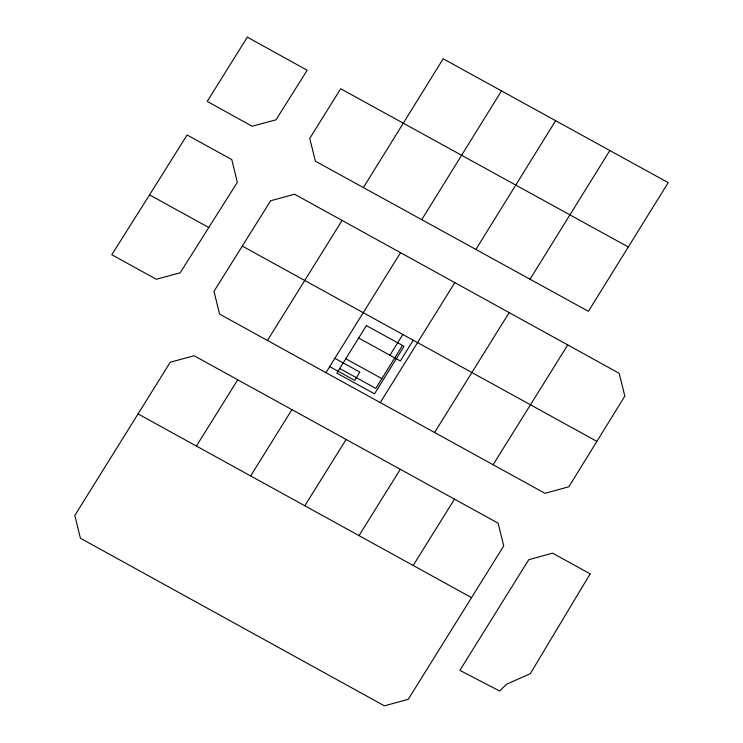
<?xml version="1.0" encoding="UTF-8"?>
<svg xmlns="http://www.w3.org/2000/svg" width="743" height="743" viewBox="0 0 743 743"><rect width="100%" height="100%" fill="white"/><g stroke="black" fill="none" stroke-linecap="round" stroke-linejoin="round"><path stroke-width="1.11" d="M363.411 187.561L443.181 58.79L668.198 182.648L588.4 311.326L315.404 161.185L309.747 138.412L340.703 88.751L628.281 246.982M421.727 219.659L501.506 90.878M475.882 249.444L555.643 120.71M609.845 150.495L530.028 279.219M267.452 340.461L342.077 220.43L619.188 373.311L624.844 396.075L568.85 486.786L545.018 493.324L219.594 314.103L213.984 291.349L270.656 200.759L294.534 194.229L342.077 220.43M325.945 372.68L400.514 252.694M389.936 355.238L402.817 334.499M402.492 345.439L375.8 388.394L339.718 368.528M413.247 340.229L400.356 360.968L358.665 338.028M380.258 402.595L454.818 282.646M196.403 446.06L237.741 379.794M250.632 475.957L291.934 409.634M304.816 505.788L346.117 439.466M358.999 535.629L400.301 469.307M434.581 432.5L509.178 312.617M413.192 565.46L454.493 499.138M493.12 464.728L567.736 344.947M471.545 597.613L408.26 699.312L384.428 705.85L80.411 538.229L74.802 515.475L170.24 362.24L194.109 355.758L498.126 523.183L503.735 545.938L471.545 597.613L138.049 413.916M149.547 194.87L187.106 134.975L231.797 159.587L237.305 182.379L180.177 272.783L156.309 279.266L111.794 254.728L149.547 194.87L208.783 227.516M242.292 246.072L596.889 441.37M345.783 358.767L381.865 378.624M334.861 358.33L359.872 372.094L354.717 380.388L329.706 366.624M590.156 573.856L530.316 673.66L506.55 684.247L499.63 691.027L459.871 670.362L528.747 559.702L552.578 553.163L590.156 573.856M366.401 325.583L336.858 373.125L374.509 393.846L404.053 346.303L366.401 325.583M247.363 37.15L207.213 101.392L252.1 126.245L276.006 119.818L307.184 70.241L247.363 37.15"/></g></svg>
